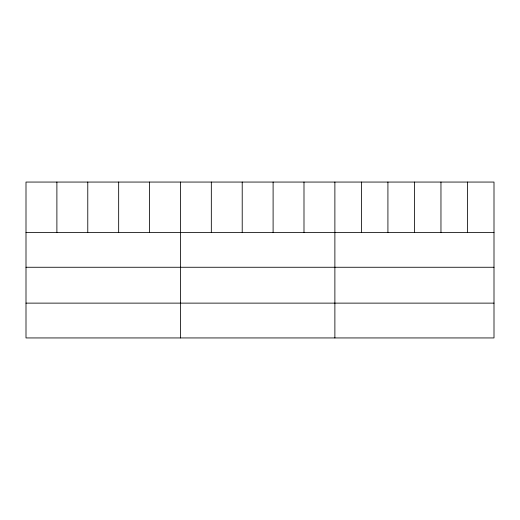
<?xml version="1.0" encoding="UTF-8"?>
<svg xmlns="http://www.w3.org/2000/svg" width="520" height="520" viewBox="0 0 520 520"><rect width="100%" height="100%" fill="white"/><g stroke="black" fill="none" stroke-linecap="round" stroke-linejoin="round"><path stroke-width="0.78" d="M494 232.447L494 337.942L26 337.942L26 182.058L494 182.058L494 232.447L26 232.447M26 267.261L494 267.261M26 303.127L494 303.127M467.48 182.058L467.48 232.447M440.96 182.058L440.96 232.447M414.44 182.058L414.44 232.447M387.92 182.058L387.92 232.447M361.4 182.058L361.4 232.447M334.88 182.058L334.88 337.942M303.992 182.058L303.992 232.447M273.104 182.058L273.104 232.447M242.216 182.058L242.216 232.447M211.328 182.058L211.328 232.447M180.44 182.058L180.44 337.942M149.552 182.058L149.552 232.447M118.664 182.058L118.664 232.447M87.776 182.058L87.776 232.447M56.888 182.058L56.888 232.447"/></g></svg>
